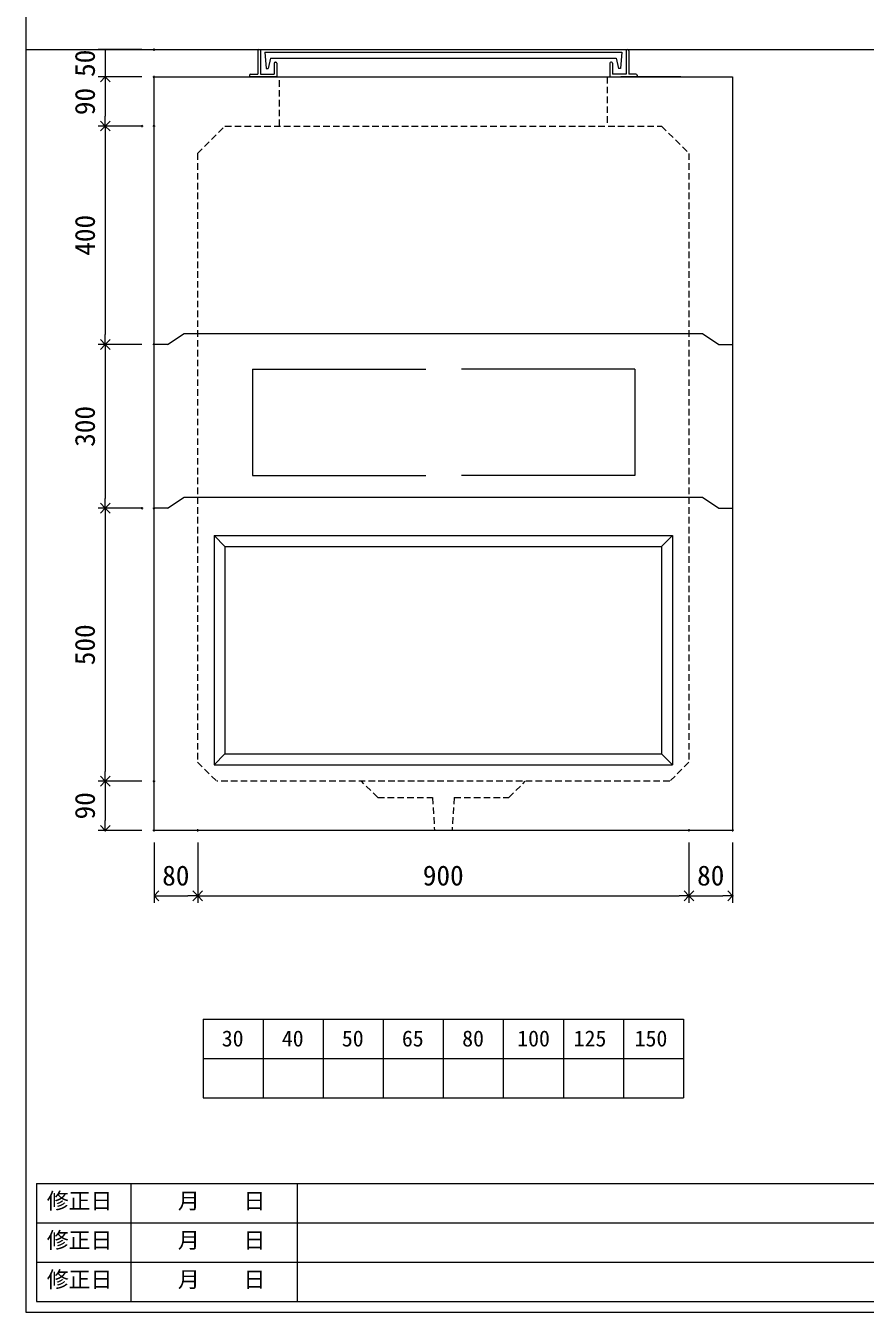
# Model space of a CAD drawing. Units: millimetres, scale not verified. Extents: x -4890 to 18490, y -2366 to 2366.
# Drawn here: x -1230 to 308, y -1909 to 447 of the extents above; entities that cross this region are included whole.
import ezdxf
from ezdxf.enums import TextEntityAlignment as Align

# ---------------------------------------------------------------- set-up
doc = ezdxf.new("R2010")
doc.units = ezdxf.units.MM
doc.header["$LTSCALE"] = 10
doc.header["$PDMODE"] = 32
doc.header["$PDSIZE"] = 2
doc.linetypes.add('DASHED1', pattern=[1.8, 1.2, -0.6])
doc.linetypes.add('USER2', pattern=[50.8, 31.75, -6.35, 6.35, -6.35])
doc.layers.add('0-1_Defpoints', color=7, linetype='Continuous')
for name, color, linetype, lineweight in [('0-2_waku', 7, 'Continuous', 18), ('0-3_gaikei', 7, 'Continuous', 18), ('0-4_kakure', 7, 'DASHED1', 5), ('0-5_sunpou', 7, 'Continuous', 5), ('0-9_uchigawa', 6, 'Continuous', 18), ('0-B_futa', 3, 'Continuous', 18), ('0-C_GL', 4, 'Continuous', 18), ('0-E_文字１', 7, 'Continuous', 18), ('1-3_uchigawa2', 6, 'USER2', 18)]:
    doc.layers.add(name, color=color, linetype=linetype, lineweight=lineweight)
doc.styles.add('ＭＳ ゴシック', font='')
doc.styles.get('ＭＳ ゴシック').set_extended_font_data('MS Gothic')

# ---------------------------------------------------------------- blocks, each defined once
blk = doc.blocks.new('_Open90')
at = {"layer": '0-5_sunpou'}
blk.add_line((0, 0), (-1, 0), dxfattribs=at)
blk.add_lwpolyline([(-0.5, 0.5), (0, 0), (-0.5, -0.5)], dxfattribs=at)
blk = doc.blocks.new('D92')
at = {"layer": '0-1_Defpoints'}
for p in [(452.32, 1702.03), (363, 1202.03), (452.32, 1202.03)]:
    blk.add_point(p, dxfattribs=at)
at = {"layer": '0-5_sunpou'}
for p, q in [((430.32, 1702.03), (350, 1702.03)), ((363, 1684.03), (363, 1220.03)), ((430.32, 1202.03), (350, 1202.03))]:
    blk.add_line(p, q, dxfattribs=at)
at = {"layer": '0-5_sunpou', "xscale": 18, "yscale": 18}
for p, rotation in [((363, 1702.03), 90), ((363, 1202.03), 270)]:
    blk.add_blockref('_Open90', p, dxfattribs=dict(at, rotation=rotation))
at = {"layer": '0-5_sunpou', "style": 'ＭＳ ゴシック'}
blk.add_text('500', height=36.66, rotation=90, dxfattribs=at).set_placement((355, 1414.53), align=Align.BOTTOM_LEFT)
blk = doc.blocks.new('D93')
at = {"layer": '0-1_Defpoints'}
for p in [(452.32, 1202.03), (363, 1112.03), (452.32, 1112.03)]:
    blk.add_point(p, dxfattribs=at)
at = {"layer": '0-5_sunpou'}
for p, q in [((430.32, 1202.03), (350, 1202.03)), ((363, 1184.03), (363, 1130.03)), ((430.32, 1112.03), (350, 1112.03))]:
    blk.add_line(p, q, dxfattribs=at)
at = {"layer": '0-5_sunpou', "xscale": 18, "yscale": 18}
for p, rotation in [((363, 1202.03), 90), ((363, 1112.03), 270)]:
    blk.add_blockref('_Open90', p, dxfattribs=dict(at, rotation=rotation))
at = {"layer": '0-5_sunpou', "style": 'ＭＳ ゴシック'}
blk.add_text('90', height=36.66, rotation=90, dxfattribs=at).set_placement((355, 1132.03), align=Align.BOTTOM_LEFT)
blk = doc.blocks.new('D94')
at = {"layer": '0-1_Defpoints'}
for p in [(452.32, 1112.03), (532.32, 1112.03), (532.32, 992)]:
    blk.add_point(p, dxfattribs=at)
at = {"layer": '0-5_sunpou'}
for p, q in [((452.32, 1090.03), (452.32, 979)), ((532.32, 1090.03), (532.32, 979)), ((470.32, 992), (514.32, 992))]:
    blk.add_line(p, q, dxfattribs=at)
at = {"layer": '0-5_sunpou', "xscale": 18, "yscale": 18, "rotation": 180}
blk.add_blockref('_Open90', (452.32, 992), dxfattribs=at)
at = {"layer": '0-5_sunpou', "xscale": 18, "yscale": 18}
blk.add_blockref('_Open90', (532.32, 992), dxfattribs=at)
at = {"layer": '0-5_sunpou', "style": 'ＭＳ ゴシック'}
blk.add_text('80', height=36.66, dxfattribs=at).set_placement((467.32, 1000), align=Align.BOTTOM_LEFT)
blk = doc.blocks.new('D95')
at = {"layer": '0-1_Defpoints'}
for p in [(532.32, 1112.03), (1432.32, 1112.03), (1432.32, 992)]:
    blk.add_point(p, dxfattribs=at)
at = {"layer": '0-5_sunpou'}
for p, q in [((532.32, 1090.03), (532.32, 979)), ((1432.32, 1090.03), (1432.32, 979)), ((550.32, 992), (1414.32, 992))]:
    blk.add_line(p, q, dxfattribs=at)
at = {"layer": '0-5_sunpou', "xscale": 18, "yscale": 18, "rotation": 180}
blk.add_blockref('_Open90', (532.32, 992), dxfattribs=at)
at = {"layer": '0-5_sunpou', "xscale": 18, "yscale": 18}
blk.add_blockref('_Open90', (1432.32, 992), dxfattribs=at)
at = {"layer": '0-5_sunpou', "style": 'ＭＳ ゴシック'}
blk.add_text('900', height=36.66, dxfattribs=at).set_placement((944.82, 1000), align=Align.BOTTOM_LEFT)
blk = doc.blocks.new('D96')
at = {"layer": '0-1_Defpoints'}
for p in [(1432.32, 1112.03), (1512.32, 1112.03), (1512.32, 992)]:
    blk.add_point(p, dxfattribs=at)
at = {"layer": '0-5_sunpou'}
for p, q in [((1432.32, 1090.03), (1432.32, 979)), ((1512.32, 1090.03), (1512.32, 979)), ((1450.32, 992), (1494.32, 992))]:
    blk.add_line(p, q, dxfattribs=at)
at = {"layer": '0-5_sunpou', "xscale": 18, "yscale": 18, "rotation": 180}
blk.add_blockref('_Open90', (1432.32, 992), dxfattribs=at)
at = {"layer": '0-5_sunpou', "xscale": 18, "yscale": 18}
blk.add_blockref('_Open90', (1512.32, 992), dxfattribs=at)
at = {"layer": '0-5_sunpou', "style": 'ＭＳ ゴシック'}
blk.add_text('80', height=36.66, dxfattribs=at).set_placement((1447.32, 1000), align=Align.BOTTOM_LEFT)
blk = doc.blocks.new('D97')
at = {"layer": '0-1_Defpoints'}
for p in [(452.32, 2492.03), (363, 2402.03), (452.32, 2402.03)]:
    blk.add_point(p, dxfattribs=at)
at = {"layer": '0-5_sunpou'}
for p, q in [((430.32, 2492.03), (350, 2492.03)), ((363, 2474.03), (363, 2420.03)), ((430.32, 2402.03), (350, 2402.03))]:
    blk.add_line(p, q, dxfattribs=at)
at = {"layer": '0-5_sunpou', "xscale": 18, "yscale": 18}
for p, rotation in [((363, 2492.03), 90), ((363, 2402.03), 270)]:
    blk.add_blockref('_Open90', p, dxfattribs=dict(at, rotation=rotation))
at = {"layer": '0-5_sunpou', "style": 'ＭＳ ゴシック'}
blk.add_text('90', height=36.66, rotation=90, dxfattribs=at).set_placement((355, 2422.03), align=Align.BOTTOM_LEFT)
blk = doc.blocks.new('D98')
at = {"layer": '0-1_Defpoints'}
for p in [(430.32, 2402.03), (363, 2002.03), (452.32, 2002.03)]:
    blk.add_point(p, dxfattribs=at)
at = {"layer": '0-5_sunpou'}
for p, q in [((408.32, 2402.03), (350, 2402.03)), ((363, 2384.03), (363, 2020.03)), ((430.32, 2002.03), (350, 2002.03))]:
    blk.add_line(p, q, dxfattribs=at)
at = {"layer": '0-5_sunpou', "xscale": 18, "yscale": 18}
for p, rotation in [((363, 2402.03), 90), ((363, 2002.03), 270)]:
    blk.add_blockref('_Open90', p, dxfattribs=dict(at, rotation=rotation))
at = {"layer": '0-5_sunpou', "style": 'ＭＳ ゴシック'}
blk.add_text('400', height=36.66, rotation=90, dxfattribs=at).set_placement((355, 2164.53), align=Align.BOTTOM_LEFT)
blk = doc.blocks.new('D99')
at = {"layer": '0-1_Defpoints'}
for p in [(452.32, 2002.03), (363, 1702.03), (430.32, 1702.03)]:
    blk.add_point(p, dxfattribs=at)
at = {"layer": '0-5_sunpou'}
for p, q in [((430.32, 2002.03), (350, 2002.03)), ((363, 1984.03), (363, 1720.03)), ((408.32, 1702.03), (350, 1702.03))]:
    blk.add_line(p, q, dxfattribs=at)
at = {"layer": '0-5_sunpou', "xscale": 18, "yscale": 18}
for p, rotation in [((363, 2002.03), 90), ((363, 1702.03), 270)]:
    blk.add_blockref('_Open90', p, dxfattribs=dict(at, rotation=rotation))
at = {"layer": '0-5_sunpou', "style": 'ＭＳ ゴシック'}
blk.add_text('300', height=36.66, rotation=90, dxfattribs=at).set_placement((355, 1814.53), align=Align.BOTTOM_LEFT)
blk = doc.blocks.new('D88')
at = {"layer": '0-1_Defpoints'}
for p in [(452.32, 2542.03), (363, 2492.03), (452.32, 2492.03)]:
    blk.add_point(p, dxfattribs=at)
at = {"layer": '0-5_sunpou'}
for p, q in [((430.32, 2542.03), (350, 2542.03)), ((363, 2542.03), (363, 2492.03)), ((430.32, 2492.03), (350, 2492.03))]:
    blk.add_line(p, q, dxfattribs=at)
at = {"layer": '0-5_sunpou', "style": 'ＭＳ ゴシック'}
blk.add_text('50', height=36.66, rotation=90, dxfattribs=at).set_placement((355, 2492.03), align=Align.BOTTOM_LEFT)

msp = doc.modelspace()

# ---------------------------------------------------------------- linework, layer by layer
at = {"layer": '0-2_waku'}
for p, q in [((-1230.06, 2365.63), (-1230.06, -1909.37)), ((-1230.06, 2365.63), (-1230.06, -1909.37)), ((-905.06, -1372.7), (-25.06, -1372.7)), ((-905.06, -1372.7), (-905.06, -1516.7)), ((-905.06, -1372.7), (-905.06, -1516.7)), ((-905.06, -1372.7), (-905.06, -1516.7)), ((-905.06, -1372.7), (-905.06, -1516.7)), ((-795.06, -1372.7), (-795.06, -1516.7)), ((-685.06, -1372.7), (-685.06, -1516.7)), ((-685.06, -1372.7), (-685.06, -1516.7)), ((-575.06, -1372.7), (-575.06, -1516.7)), ((-465.06, -1372.7), (-465.06, -1516.7)), ((-355.06, -1372.7), (-355.06, -1516.7)), ((-245.06, -1372.7), (-245.06, -1516.7)), ((-135.06, -1372.7), (-135.06, -1516.7)), ((-25.06, -1372.7), (-25.06, -1516.7)), ((-905.06, -1444.7), (-25.06, -1444.7)), ((-905.06, -1516.7), (-25.06, -1516.7)), ((-1210.06, -1673.37), (-1210.06, -1889.37)), ((-1210.06, -1673.37), (817.94, -1673.37)), ((-1037.56, -1673.37), (-1037.56, -1889.37)), ((-732.56, -1673.37), (-732.56, -1889.37)), ((-732.56, -1673.37), (-732.56, -1889.37)), ((-1210.06, -1745.37), (817.94, -1745.37)), ((-1210.06, -1817.37), (529.94, -1817.37)), ((-1210.06, -1889.37), (817.94, -1889.37)), ((-1230.06, -1909.37), (4889.94, -1909.37)), ((-1230.06, -1909.37), (4889.94, -1909.37))]:
    msp.add_line(p, q, dxfattribs=at)
at = {"layer": '0-3_gaikei'}
for p, q in [((-995.06, 353.3), (64.94, 353.3)), ((-995.06, 353.3), (-995.06, -1026.7)), ((-900.06, 353.3), (-790.06, 353.3)), ((-865.06, 353.3), (-65.06, 353.3)), ((-30.06, 353.3), (-140.06, 353.3)), ((64.94, 353.3), (64.94, -1026.7)), ((-970.06, -136.7), (-940.06, -116.7)), ((-940.06, -116.7), (9.94, -116.7)), ((9.94, -116.7), (39.94, -136.7)), ((-970.06, -136.7), (-995.06, -136.7)), ((39.94, -136.7), (64.94, -136.7)), ((-970.06, -436.7), (-940.06, -416.7)), ((-940.06, -416.7), (9.94, -416.7)), ((9.94, -416.7), (39.94, -436.7)), ((-970.06, -436.7), (-995.06, -436.7)), ((39.94, -436.7), (64.94, -436.7)), ((64.94, -1026.7), (-995.06, -1026.7))]:
    msp.add_line(p, q, dxfattribs=at)
at = {"layer": '0-4_kakure'}
for p, q in [((-765.06, 263.3), (-765.06, 353.3)), ((-165.06, 353.3), (-165.06, 263.3)), ((-915.06, 213.3), (-865.06, 263.3)), ((-865.06, 263.3), (-65.06, 263.3)), ((-65.06, 263.3), (-15.06, 213.3)), ((-915.06, 213.3), (-915.06, -416.7)), ((-15.06, 213.3), (-15.06, -416.7)), ((-915.06, -416.7), (-915.06, -901.7)), ((-15.06, -416.7), (-15.06, -901.7)), ((-915.06, -901.7), (-880.06, -936.7)), ((-15.06, -901.7), (-50.06, -936.7)), ((-50.06, -936.7), (-880.06, -936.7)), ((-585.06, -966.7), (-615.06, -936.7)), ((-345.06, -966.7), (-315.06, -936.7)), ((-585.06, -966.7), (-485.06, -966.7)), ((-485.06, -966.7), (-481.06, -1026.7)), ((-445.06, -966.7), (-449.06, -1026.7)), ((-445.06, -966.7), (-345.06, -966.7))]:
    msp.add_line(p, q, dxfattribs=at)
at = {"layer": '0-9_uchigawa'}
for p, q in [((-885.06, -486.7), (-885.06, -906.7)), ((-885.06, -486.7), (-465.06, -486.7)), ((-885.06, -486.7), (-865.06, -506.7)), ((-465.06, -486.7), (-45.06, -486.7)), ((-465.06, -486.7), (-45.06, -486.7)), ((-45.06, -486.7), (-65.06, -506.7)), ((-45.06, -486.7), (-45.06, -906.7)), ((-865.06, -506.7), (-865.06, -886.7)), ((-865.06, -506.7), (-465.06, -506.7)), ((-865.06, -506.7), (-465.06, -506.7)), ((-465.06, -506.7), (-65.06, -506.7)), ((-65.06, -506.7), (-65.06, -886.7)), ((-865.06, -886.7), (-885.06, -906.7)), ((-865.06, -886.7), (-465.06, -886.7)), ((-465.06, -886.7), (-65.06, -886.7)), ((-65.06, -886.7), (-45.06, -906.7)), ((-885.06, -906.7), (-465.06, -906.7)), ((-465.06, -906.7), (-45.06, -906.7))]:
    msp.add_line(p, q, dxfattribs=at)
at = {"layer": '0-B_futa'}
for p, q in [((-805.06, 401.3), (-805.06, 358.3)), ((-803.06, 403.3), (-800.06, 403.3)), ((-800.06, 403.3), (-800.06, 358.3)), ((-130.06, 403.3), (-130.06, 358.3)), ((-130.06, 403.3), (-127.06, 403.3)), ((-125.06, 401.3), (-125.06, 358.3)), ((-792.25, 398.8), (-137.92, 398.8)), ((-792.25, 398.8), (-789.76, 368.8)), ((-781.73, 387.8), (-786.05, 368.8)), ((-781.73, 387.8), (-148.39, 387.8)), ((-775.06, 378.3), (-775.06, 358.3)), ((-773.06, 380.3), (-772.06, 380.3)), ((-770.06, 378.3), (-770.06, 353.3)), ((-160.06, 378.3), (-160.06, 353.3)), ((-157.06, 380.3), (-158.06, 380.3)), ((-155.06, 378.3), (-155.06, 358.3)), ((-148.39, 387.8), (-144.07, 368.8)), ((-137.92, 398.8), (-140.17, 368.8)), ((-820.06, 356.3), (-820.06, 355.3)), ((-818.06, 358.3), (-805.06, 358.3)), ((-800.06, 358.3), (-775.06, 358.3)), ((-789.76, 368.8), (-786.05, 368.8)), ((-130.06, 358.3), (-155.06, 358.3)), ((-140.17, 368.8), (-144.07, 368.8)), ((-112.06, 358.3), (-125.06, 358.3)), ((-110.06, 356.3), (-110.06, 355.3)), ((-770.06, 353.3), (-818.06, 353.3)), ((-160.06, 353.3), (-112.06, 353.3))]:
    msp.add_line(p, q, dxfattribs=at)
for centre, start, end in [((-803.06, 401.3), 90, 180), ((-127.06, 401.3), 0, 90), ((-773.06, 378.3), 90, 180), ((-772.06, 378.3), 0, 90), ((-158.06, 378.3), 90, 180), ((-157.06, 378.3), 0, 90), ((-818.06, 356.3), 90, 180), ((-818.06, 355.3), 180, 270), ((-112.06, 356.3), 0, 90), ((-112.06, 355.3), 270, 0)]:
    msp.add_arc(centre, 2, start, end, dxfattribs=at)
at = {"layer": '0-C_GL'}
msp.add_line((-1230.06, 403.3), (4889.94, 403.3), dxfattribs=at)
at = {"layer": '1-3_uchigawa2'}
for p, q in [((-814.33, -181.71), (-464.33, -181.71)), ((-814.33, -181.71), (-814.33, -376.7)), ((-114.33, -181.71), (-464.33, -181.71)), ((-114.33, -181.71), (-114.33, -376.7)), ((-814.33, -376.7), (-465.06, -376.7)), ((-114.33, -376.7), (-463.6, -376.7))]:
    msp.add_line(p, q, dxfattribs=at)

# ---------------------------------------------------------------- block references
at = {"layer": '0-5_sunpou'}
for name in ['D88', 'D97', 'D98', 'D99', 'D92', 'D93', 'D94', 'D95', 'D96']:
    msp.add_blockref(name, (-1447.37, -2138.73), dxfattribs=at)

# ---------------------------------------------------------------- texts
at = {"layer": '0-E_文字１', "style": 'ＭＳ ゴシック'}
for s, p in [('30', (-870.86, -1431.34)), ('40', (-760.86, -1431.34)), ('50', (-650.86, -1431.34)), ('65', (-540.86, -1431.34)), ('80', (-430.45, -1431.34)), ('100', (-329.58, -1431.34)), ('125', (-226.19, -1431.34)), ('150', (-114.43, -1431.34)), ('修正日', (-1191.41, -1728.67)), ('\u3000\u3000月\u3000\u3000日', (-1031.26, -1728.67)), ('修正日', (-1191.41, -1800.67)), ('\u3000\u3000月\u3000\u3000日', (-1031.26, -1800.67)), ('修正日', (-1191.41, -1872.67)), ('\u3000\u3000月\u3000\u3000日', (-1031.26, -1872.67))]:
    msp.add_text(s, height=29.33, dxfattribs=at).set_placement(p, align=Align.BOTTOM_LEFT)

doc.saveas('drawing.dxf')
